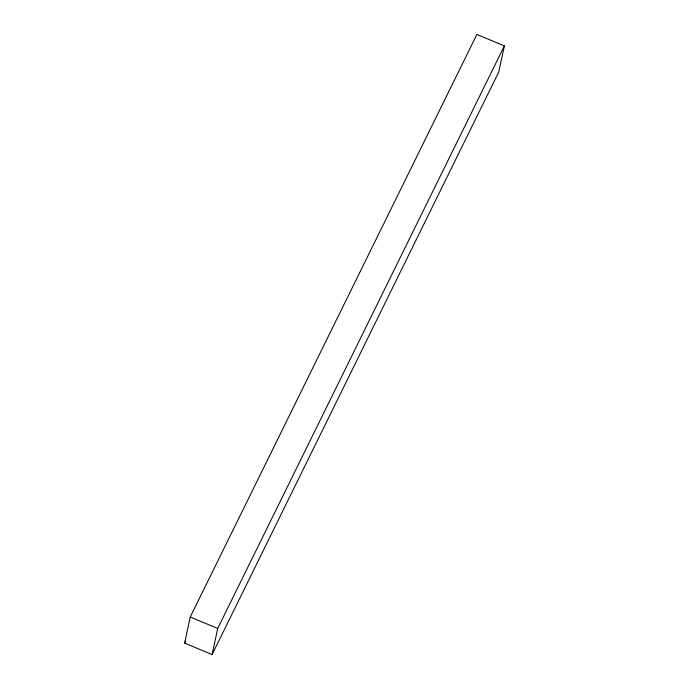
<?xml version="1.0" encoding="UTF-8"?>
<svg xmlns="http://www.w3.org/2000/svg" width="689" height="689" viewBox="0 0 689 689"><rect width="100%" height="100%" fill="white"/><g stroke="black" fill="none" stroke-linecap="round" stroke-linejoin="round"><path stroke-width="1.03" d="M184.635 643.087L190.233 617.017L476.891 34.45L504.365 45.913L498.767 71.983L212.109 654.55L184.635 643.087L185.591 641.166M212.109 654.55L217.698 628.471L504.365 45.913M190.233 617.017L217.698 628.471"/></g></svg>
